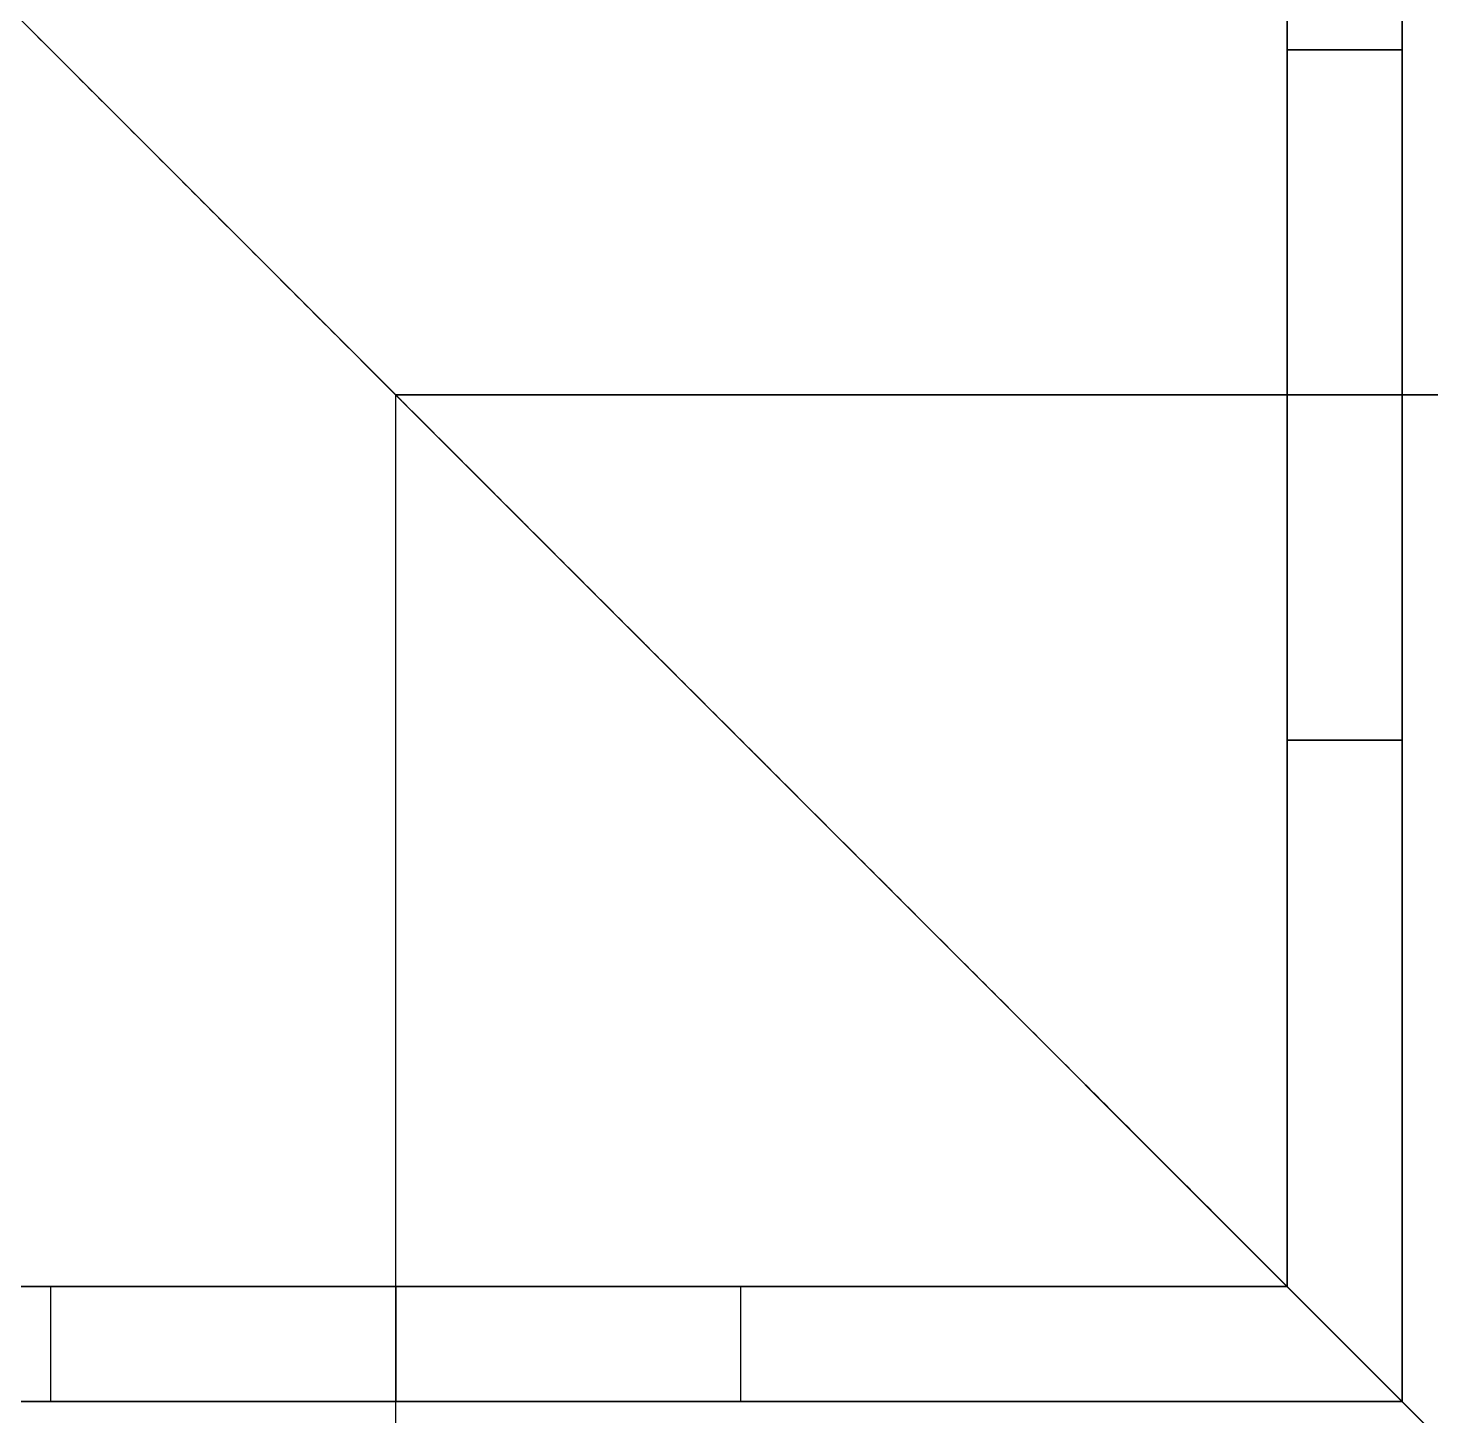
# Model space of a CAD drawing. Header units: millimetres. Extents: x -6529 to 809, y -8611 to 207.
# Drawn here: x -5942.51 to -5918.11, y -3809.64 to -3785.52 of the extents above; entities that cross this region are included whole.
import ezdxf

# ---------------------------------------------------------------- set-up
doc = ezdxf.new("R2010")
doc.units = ezdxf.units.MM
doc.header["$MEASUREMENT"] = 0
doc.layers.add('staal', color=5, linetype='Continuous', true_color=0x0000ff)

msp = doc.modelspace()

# ---------------------------------------------------------------- linework, layer by layer
at = {"layer": 'staal'}
for p, q in [((-5956.11, -3771.894, 1276), (-5916.11, -3811.894, 1276)), ((-5956.11, -3771.894, 1276), (-5916.11, -3811.894, 1276)), ((-5956.11, -3771.894), (-5916.11, -3811.894)), ((-5920.61, -3785.894, 1371.5), (-5918.61, -3785.894, 1371.5)), ((-5920.61, -3785.894, 1446.5), (-5918.61, -3785.894, 1446.5)), ((-5920.61, -3785.894, 1220.5), (-5918.61, -3785.894, 1220.5)), ((-5920.61, -3785.894, 1145.5), (-5918.61, -3785.894, 1145.5)), ((-5918.61, -3785.894, 95.5), (-5920.61, -3785.894, 95.5)), ((-5918.61, -3785.894, 170.5), (-5920.61, -3785.894, 170.5)), ((-5920.61, -3791.894, 1316), (-5918.61, -3791.894, 1316)), ((-5920.61, -3791.894, 1484), (-5918.61, -3791.894, 1484)), ((-5920.61, -3791.894, 1377.5), (-5918.61, -3791.894, 1377.5)), ((-5920.61, -3791.894, 1365.5), (-5918.61, -3791.894, 1365.5)), ((-5920.61, -3791.894, 1452.5), (-5918.61, -3791.894, 1452.5)), ((-5920.61, -3791.894, 1440.5), (-5918.61, -3791.894, 1440.5)), ((-5920.61, -3791.894, 1276), (-5918.61, -3791.894, 1276)), ((-5920.61, -3791.894, 1108), (-5918.61, -3791.894, 1108)), ((-5920.61, -3791.894, 1214.5), (-5918.61, -3791.894, 1214.5)), ((-5920.61, -3791.894, 1226.5), (-5918.61, -3791.894, 1226.5)), ((-5920.61, -3791.894, 1139.5), (-5918.61, -3791.894, 1139.5)), ((-5920.61, -3791.894, 1151.5), (-5918.61, -3791.894, 1151.5)), ((-5918.61, -3791.894, 40), (-5920.61, -3791.894, 40)), ((-5918.61, -3791.894, 208), (-5920.61, -3791.894, 208)), ((-5918.61, -3791.894, 101.5), (-5920.61, -3791.894, 101.5)), ((-5918.61, -3791.894, 89.5), (-5920.61, -3791.894, 89.5)), ((-5918.61, -3791.894, 176.5), (-5920.61, -3791.894, 176.5)), ((-5918.61, -3791.894, 164.5), (-5920.61, -3791.894, 164.5)), ((-5920.61, -3797.894, 1371.5), (-5918.61, -3797.894, 1371.5)), ((-5920.61, -3797.894, 1446.5), (-5918.61, -3797.894, 1446.5)), ((-5920.61, -3797.894, 1220.5), (-5918.61, -3797.894, 1220.5)), ((-5920.61, -3797.894, 1145.5), (-5918.61, -3797.894, 1145.5)), ((-5918.61, -3797.894, 95.5), (-5920.61, -3797.894, 95.5)), ((-5918.61, -3797.894, 170.5), (-5920.61, -3797.894, 170.5)), ((-5942.11, -3809.394, 1371.5), (-5942.11, -3807.394, 1371.5)), ((-5942.11, -3809.394, 1446.5), (-5942.11, -3807.394, 1446.5)), ((-5942.11, -3809.394, 1220.5), (-5942.11, -3807.394, 1220.5)), ((-5942.11, -3809.394, 1145.5), (-5942.11, -3807.394, 1145.5)), ((-5942.11, -3809.394, 170.5), (-5942.11, -3807.394, 170.5)), ((-5942.11, -3809.394, 95.5), (-5942.11, -3807.394, 95.5)), ((-5936.11, -3807.394, 1316), (-5936.11, -3809.394, 1316)), ((-5936.11, -3807.394, 1484), (-5936.11, -3809.394, 1484)), ((-5936.11, -3809.394, 1377.5), (-5936.11, -3807.394, 1377.5)), ((-5936.11, -3809.394, 1365.5), (-5936.11, -3807.394, 1365.5)), ((-5936.11, -3809.394, 1452.5), (-5936.11, -3807.394, 1452.5)), ((-5936.11, -3809.394, 1440.5), (-5936.11, -3807.394, 1440.5)), ((-5936.11, -3807.394, 1276), (-5936.11, -3809.394, 1276)), ((-5936.11, -3807.394, 1108), (-5936.11, -3809.394, 1108)), ((-5936.11, -3809.394, 1214.5), (-5936.11, -3807.394, 1214.5)), ((-5936.11, -3809.394, 1226.5), (-5936.11, -3807.394, 1226.5)), ((-5936.11, -3809.394, 1139.5), (-5936.11, -3807.394, 1139.5)), ((-5936.11, -3809.394, 1151.5), (-5936.11, -3807.394, 1151.5)), ((-5936.11, -3807.394, 40), (-5936.11, -3809.394, 40)), ((-5936.11, -3807.394, 208), (-5936.11, -3809.394, 208)), ((-5936.11, -3809.394, 176.5), (-5936.11, -3807.394, 176.5)), ((-5936.11, -3809.394, 164.5), (-5936.11, -3807.394, 164.5)), ((-5936.11, -3809.394, 101.5), (-5936.11, -3807.394, 101.5)), ((-5936.11, -3809.394, 89.5), (-5936.11, -3807.394, 89.5)), ((-5930.11, -3809.394, 1371.5), (-5930.11, -3807.394, 1371.5)), ((-5930.11, -3809.394, 1446.5), (-5930.11, -3807.394, 1446.5)), ((-5930.11, -3809.394, 1220.5), (-5930.11, -3807.394, 1220.5)), ((-5930.11, -3809.394, 1145.5), (-5930.11, -3807.394, 1145.5)), ((-5930.11, -3809.394, 170.5), (-5930.11, -3807.394, 170.5)), ((-5930.11, -3809.394, 95.5), (-5930.11, -3807.394, 95.5))]:
    msp.add_line(p, q, dxfattribs=at)
for points in [[(-5956.11, -3771.894, 1316), (-5936.11, -3791.894, 1316), (-5916.11, -3811.894, 1316)], [(-5956.11, -3771.894, 1316), (-5936.11, -3791.894, 1316), (-5916.11, -3811.894, 1316)], [(-5956.11, -3771.894, 40), (-5936.11, -3791.894, 40), (-5916.11, -3811.894, 40)], [(-5956.11, -3771.894), (-5936.11, -3791.894), (-5916.11, -3811.894)], [(-5916.11, -3811.894, 40), (-5936.11, -3791.894, 40), (-5956.11, -3771.894, 40)], [(-5918.11, -3809.894, 1314), (-5936.11, -3791.894, 1314), (-5954.11, -3773.894, 1314)], [(-5954.11, -3773.894, 1278), (-5936.11, -3791.894, 1278), (-5918.11, -3809.894, 1278)], [(-5918.11, -3809.894, 1314), (-5936.11, -3791.894, 1314), (-5954.11, -3773.894, 1314)], [(-5954.11, -3773.894, 1278), (-5936.11, -3791.894, 1278), (-5918.11, -3809.894, 1278)], [(-5918.11, -3809.894, 38), (-5936.11, -3791.894, 38), (-5954.11, -3773.894, 38)], [(-5954.11, -3773.894, 2), (-5936.11, -3791.894, 2), (-5918.11, -3809.894, 2)], [(-5954.11, -3773.894, 38), (-5936.11, -3791.894, 38), (-5918.11, -3809.894, 38)], [(-5918.11, -3809.894, 2), (-5936.11, -3791.894, 2), (-5954.11, -3773.894, 2)], [(-5918.61, -3774.394, 1316), (-5918.61, -3791.894, 1316), (-5918.61, -3809.394, 1316)], [(-5918.61, -3774.394, 1484), (-5918.61, -3791.894, 1484), (-5918.61, -3809.394, 1484)], [(-5918.61, -3774.394, 1400), (-5918.61, -3791.894, 1400), (-5918.61, -3809.394, 1400)], [(-5918.61, -3774.394, 1276), (-5918.61, -3791.894, 1276), (-5918.61, -3809.394, 1276)], [(-5918.61, -3774.394, 1108), (-5918.61, -3791.894, 1108), (-5918.61, -3809.394, 1108)], [(-5918.61, -3774.394, 1192), (-5918.61, -3791.894, 1192), (-5918.61, -3809.394, 1192)], [(-5918.61, -3809.394, 40), (-5918.61, -3791.894, 40), (-5918.61, -3774.394, 40)], [(-5918.61, -3809.394, 208), (-5918.61, -3791.894, 208), (-5918.61, -3774.394, 208)], [(-5918.61, -3809.394, 124), (-5918.61, -3791.894, 124), (-5918.61, -3774.394, 124)], [(-5920.61, -3807.394, 1316), (-5920.61, -3791.894, 1316), (-5920.61, -3776.394, 1316)], [(-5920.61, -3807.394, 1484), (-5920.61, -3791.894, 1484), (-5920.61, -3776.394, 1484)], [(-5920.61, -3807.394, 1400), (-5920.61, -3791.894, 1400), (-5920.61, -3776.394, 1400)], [(-5920.61, -3807.394, 1276), (-5920.61, -3791.894, 1276), (-5920.61, -3776.394, 1276)], [(-5920.61, -3807.394, 1108), (-5920.61, -3791.894, 1108), (-5920.61, -3776.394, 1108)], [(-5920.61, -3807.394, 1192), (-5920.61, -3791.894, 1192), (-5920.61, -3776.394, 1192)], [(-5920.61, -3776.394, 40), (-5920.61, -3791.894, 40), (-5920.61, -3807.394, 40)], [(-5920.61, -3776.394, 208), (-5920.61, -3791.894, 208), (-5920.61, -3807.394, 208)], [(-5920.61, -3776.394, 124), (-5920.61, -3791.894, 124), (-5920.61, -3807.394, 124)], [(-5936.263, -3791.741, 1316), (-5936.263, -3791.741, 1315), (-5936.263, -3791.741, 1314)], [(-5936.263, -3791.741, 1278), (-5936.263, -3791.741, 1277), (-5936.263, -3791.741, 1276)], [(-5936.263, -3791.741, 1316), (-5936.263, -3791.741, 1315), (-5936.263, -3791.741, 1314)], [(-5936.263, -3791.741, 1278), (-5936.263, -3791.741, 1277), (-5936.263, -3791.741, 1276)], [(-5936.263, -3791.741, 40), (-5936.263, -3791.741, 39), (-5936.263, -3791.741, 38)], [(-5936.263, -3791.741, 2), (-5936.263, -3791.741, 1), (-5936.263, -3791.741)], [(-5936.11, -3861.394, 1316), (-5936.11, -3826.644, 1316), (-5936.11, -3791.894, 1316)], [(-5936.11, -3861.394, 1314), (-5936.11, -3826.644, 1314), (-5936.11, -3791.894, 1314)], [(-5936.11, -3861.394, 1278), (-5936.11, -3826.644, 1278), (-5936.11, -3791.894, 1278)], [(-5936.11, -3861.394, 1276), (-5936.11, -3826.644, 1276), (-5936.11, -3791.894, 1276)], [(-5865.61, -3791.894, 1316), (-5900.86, -3791.894, 1316), (-5936.11, -3791.894, 1316)], [(-5865.61, -3791.894, 1314), (-5900.86, -3791.894, 1314), (-5936.11, -3791.894, 1314)], [(-5865.61, -3791.894, 1278), (-5900.86, -3791.894, 1278), (-5936.11, -3791.894, 1278)], [(-5865.61, -3791.894, 1276), (-5900.86, -3791.894, 1276), (-5936.11, -3791.894, 1276)], [(-5936.11, -3862.394, 40), (-5936.11, -3827.144, 40), (-5936.11, -3791.894, 40)], [(-5936.11, -3862.394, 38), (-5936.11, -3827.144, 38), (-5936.11, -3791.894, 38)], [(-5936.11, -3862.394, 2), (-5936.11, -3827.144, 2), (-5936.11, -3791.894, 2)], [(-5936.11, -3862.394), (-5936.11, -3827.144), (-5936.11, -3791.894)], [(-5936.11, -3791.894, 40), (-5900.86, -3791.894, 40), (-5865.61, -3791.894, 40)], [(-5936.11, -3791.894, 38), (-5900.86, -3791.894, 38), (-5865.61, -3791.894, 38)], [(-5936.11, -3791.894, 2), (-5900.86, -3791.894, 2), (-5865.61, -3791.894, 2)], [(-5936.11, -3791.894), (-5900.86, -3791.894), (-5865.61, -3791.894)], [(-5936.11, -3791.894), (-5936.11, -3791.894, 1), (-5936.11, -3791.894, 2)], [(-5936.11, -3791.894, 38), (-5936.11, -3791.894, 39), (-5936.11, -3791.894, 40)], [(-5920.61, -3791.894, 1316), (-5920.61, -3791.894, 1340.75), (-5920.61, -3791.894, 1365.5)], [(-5920.61, -3791.894, 1377.5), (-5920.61, -3791.894, 1409), (-5920.61, -3791.894, 1440.5)], [(-5920.61, -3791.894, 1452.5), (-5920.61, -3791.894, 1468.25), (-5920.61, -3791.894, 1484)], [(-5920.61, -3791.894, 1276), (-5920.61, -3791.894, 1251.25), (-5920.61, -3791.894, 1226.5)], [(-5920.61, -3791.894, 1214.5), (-5920.61, -3791.894, 1183), (-5920.61, -3791.894, 1151.5)], [(-5920.61, -3791.894, 1139.5), (-5920.61, -3791.894, 1123.75), (-5920.61, -3791.894, 1108)], [(-5920.61, -3791.894, 40), (-5920.61, -3791.894, 64.75), (-5920.61, -3791.894, 89.5)], [(-5920.61, -3791.894, 101.5), (-5920.61, -3791.894, 133), (-5920.61, -3791.894, 164.5)], [(-5920.61, -3791.894, 176.5), (-5920.61, -3791.894, 192.25), (-5920.61, -3791.894, 208)], [(-5918.61, -3791.894, 1316), (-5918.61, -3791.894, 1340.75), (-5918.61, -3791.894, 1365.5)], [(-5918.61, -3791.894, 1377.5), (-5918.61, -3791.894, 1409), (-5918.61, -3791.894, 1440.5)], [(-5918.61, -3791.894, 1452.5), (-5918.61, -3791.894, 1468.25), (-5918.61, -3791.894, 1484)], [(-5918.61, -3791.894, 1276), (-5918.61, -3791.894, 1251.25), (-5918.61, -3791.894, 1226.5)], [(-5918.61, -3791.894, 1214.5), (-5918.61, -3791.894, 1183), (-5918.61, -3791.894, 1151.5)], [(-5918.61, -3791.894, 1139.5), (-5918.61, -3791.894, 1123.75), (-5918.61, -3791.894, 1108)], [(-5918.61, -3791.894, 40), (-5918.61, -3791.894, 64.75), (-5918.61, -3791.894, 89.5)], [(-5918.61, -3791.894, 101.5), (-5918.61, -3791.894, 133), (-5918.61, -3791.894, 164.5)], [(-5918.61, -3791.894, 176.5), (-5918.61, -3791.894, 192.25), (-5918.61, -3791.894, 208)], [(-5951.61, -3807.394, 1316), (-5936.11, -3807.394, 1316), (-5920.61, -3807.394, 1316)], [(-5951.61, -3807.394, 1484), (-5936.11, -3807.394, 1484), (-5920.61, -3807.394, 1484)], [(-5951.61, -3807.394, 1400), (-5936.11, -3807.394, 1400), (-5920.61, -3807.394, 1400)], [(-5951.61, -3807.394, 1276), (-5936.11, -3807.394, 1276), (-5920.61, -3807.394, 1276)], [(-5951.61, -3807.394, 1108), (-5936.11, -3807.394, 1108), (-5920.61, -3807.394, 1108)], [(-5951.61, -3807.394, 1192), (-5936.11, -3807.394, 1192), (-5920.61, -3807.394, 1192)], [(-5920.61, -3807.394, 40), (-5936.11, -3807.394, 40), (-5951.61, -3807.394, 40)], [(-5920.61, -3807.394, 208), (-5936.11, -3807.394, 208), (-5951.61, -3807.394, 208)], [(-5920.61, -3807.394, 124), (-5936.11, -3807.394, 124), (-5951.61, -3807.394, 124)], [(-5936.11, -3807.394, 1316), (-5936.11, -3807.394, 1340.75), (-5936.11, -3807.394, 1365.5)], [(-5936.11, -3807.394, 1377.5), (-5936.11, -3807.394, 1409), (-5936.11, -3807.394, 1440.5)], [(-5936.11, -3807.394, 1452.5), (-5936.11, -3807.394, 1468.25), (-5936.11, -3807.394, 1484)], [(-5936.11, -3807.394, 1276), (-5936.11, -3807.394, 1251.25), (-5936.11, -3807.394, 1226.5)], [(-5936.11, -3807.394, 1214.5), (-5936.11, -3807.394, 1183), (-5936.11, -3807.394, 1151.5)], [(-5936.11, -3807.394, 1139.5), (-5936.11, -3807.394, 1123.75), (-5936.11, -3807.394, 1108)], [(-5936.11, -3807.394, 40), (-5936.11, -3807.394, 64.75), (-5936.11, -3807.394, 89.5)], [(-5936.11, -3807.394, 101.5), (-5936.11, -3807.394, 133), (-5936.11, -3807.394, 164.5)], [(-5936.11, -3807.394, 176.5), (-5936.11, -3807.394, 192.25), (-5936.11, -3807.394, 208)], [(-5920.61, -3807.394, 1316), (-5920.61, -3807.394, 1400), (-5920.61, -3807.394, 1484)], [(-5920.61, -3807.394, 1276), (-5920.61, -3807.394, 1192), (-5920.61, -3807.394, 1108)], [(-5920.61, -3807.394, 40), (-5920.61, -3807.394, 124), (-5920.61, -3807.394, 208)], [(-5918.61, -3809.394, 1316), (-5936.11, -3809.394, 1316), (-5953.61, -3809.394, 1316)], [(-5918.61, -3809.394, 1484), (-5936.11, -3809.394, 1484), (-5953.61, -3809.394, 1484)], [(-5918.61, -3809.394, 1400), (-5936.11, -3809.394, 1400), (-5953.61, -3809.394, 1400)], [(-5918.61, -3809.394, 1276), (-5936.11, -3809.394, 1276), (-5953.61, -3809.394, 1276)], [(-5918.61, -3809.394, 1108), (-5936.11, -3809.394, 1108), (-5953.61, -3809.394, 1108)], [(-5918.61, -3809.394, 1192), (-5936.11, -3809.394, 1192), (-5953.61, -3809.394, 1192)], [(-5953.61, -3809.394, 40), (-5936.11, -3809.394, 40), (-5918.61, -3809.394, 40)], [(-5953.61, -3809.394, 208), (-5936.11, -3809.394, 208), (-5918.61, -3809.394, 208)], [(-5953.61, -3809.394, 124), (-5936.11, -3809.394, 124), (-5918.61, -3809.394, 124)], [(-5936.11, -3809.394, 1316), (-5936.11, -3809.394, 1340.75), (-5936.11, -3809.394, 1365.5)], [(-5936.11, -3809.394, 1377.5), (-5936.11, -3809.394, 1409), (-5936.11, -3809.394, 1440.5)], [(-5936.11, -3809.394, 1452.5), (-5936.11, -3809.394, 1468.25), (-5936.11, -3809.394, 1484)], [(-5936.11, -3809.394, 1276), (-5936.11, -3809.394, 1251.25), (-5936.11, -3809.394, 1226.5)], [(-5936.11, -3809.394, 1214.5), (-5936.11, -3809.394, 1183), (-5936.11, -3809.394, 1151.5)], [(-5936.11, -3809.394, 1139.5), (-5936.11, -3809.394, 1123.75), (-5936.11, -3809.394, 1108)], [(-5936.11, -3809.394, 40), (-5936.11, -3809.394, 64.75), (-5936.11, -3809.394, 89.5)], [(-5936.11, -3809.394, 101.5), (-5936.11, -3809.394, 133), (-5936.11, -3809.394, 164.5)], [(-5936.11, -3809.394, 176.5), (-5936.11, -3809.394, 192.25), (-5936.11, -3809.394, 208)], [(-5918.61, -3809.394, 1316), (-5918.61, -3809.394, 1400), (-5918.61, -3809.394, 1484)], [(-5918.61, -3809.394, 1276), (-5918.61, -3809.394, 1192), (-5918.61, -3809.394, 1108)], [(-5918.61, -3809.394, 40), (-5918.61, -3809.394, 124), (-5918.61, -3809.394, 208)]]:
    msp.add_open_spline(points, degree=2, dxfattribs=at)
for points, knots in [([(-5920.61, -3797.894, 1371.5), (-5920.61, -3797.894, 1377.5), (-5920.61, -3791.894, 1377.5), (-5920.61, -3785.894, 1377.5), (-5920.61, -3785.894, 1371.5), (-5920.61, -3785.894, 1365.5), (-5920.61, -3791.894, 1365.5), (-5920.61, -3797.894, 1365.5), (-5920.61, -3797.894, 1371.5)], [0, 0, 0, 7.853982, 7.853982, 15.707963, 15.707963, 23.561945, 23.561945, 31.415927, 31.415927, 31.415927]), ([(-5920.61, -3797.894, 1446.5), (-5920.61, -3797.894, 1452.5), (-5920.61, -3791.894, 1452.5), (-5920.61, -3785.894, 1452.5), (-5920.61, -3785.894, 1446.5), (-5920.61, -3785.894, 1440.5), (-5920.61, -3791.894, 1440.5), (-5920.61, -3797.894, 1440.5), (-5920.61, -3797.894, 1446.5)], [0, 0, 0, 7.853982, 7.853982, 15.707963, 15.707963, 23.561945, 23.561945, 31.415927, 31.415927, 31.415927]), ([(-5920.61, -3797.894, 1220.5), (-5920.61, -3797.894, 1214.5), (-5920.61, -3791.894, 1214.5), (-5920.61, -3785.894, 1214.5), (-5920.61, -3785.894, 1220.5), (-5920.61, -3785.894, 1226.5), (-5920.61, -3791.894, 1226.5), (-5920.61, -3797.894, 1226.5), (-5920.61, -3797.894, 1220.5)], [0, 0, 0, 7.853982, 7.853982, 15.707963, 15.707963, 23.561945, 23.561945, 31.415927, 31.415927, 31.415927]), ([(-5920.61, -3797.894, 1145.5), (-5920.61, -3797.894, 1139.5), (-5920.61, -3791.894, 1139.5), (-5920.61, -3785.894, 1139.5), (-5920.61, -3785.894, 1145.5), (-5920.61, -3785.894, 1151.5), (-5920.61, -3791.894, 1151.5), (-5920.61, -3797.894, 1151.5), (-5920.61, -3797.894, 1145.5)], [0, 0, 0, 7.853982, 7.853982, 15.707963, 15.707963, 23.561945, 23.561945, 31.415927, 31.415927, 31.415927]), ([(-5920.61, -3797.894, 95.5), (-5920.61, -3797.894, 89.5), (-5920.61, -3791.894, 89.5), (-5920.61, -3785.894, 89.5), (-5920.61, -3785.894, 95.5), (-5920.61, -3785.894, 101.5), (-5920.61, -3791.894, 101.5), (-5920.61, -3797.894, 101.5), (-5920.61, -3797.894, 95.5)], [-31.415927, -31.415927, -31.415927, -23.561945, -23.561945, -15.707963, -15.707963, -7.853982, -7.853982, 0, 0, 0]), ([(-5920.61, -3797.894, 170.5), (-5920.61, -3797.894, 164.5), (-5920.61, -3791.894, 164.5), (-5920.61, -3785.894, 164.5), (-5920.61, -3785.894, 170.5), (-5920.61, -3785.894, 176.5), (-5920.61, -3791.894, 176.5), (-5920.61, -3797.894, 176.5), (-5920.61, -3797.894, 170.5)], [-31.415927, -31.415927, -31.415927, -23.561945, -23.561945, -15.707963, -15.707963, -7.853982, -7.853982, 0, 0, 0]), ([(-5918.61, -3797.894, 1371.5), (-5918.61, -3797.894, 1365.5), (-5918.61, -3791.894, 1365.5), (-5918.61, -3785.894, 1365.5), (-5918.61, -3785.894, 1371.5), (-5918.61, -3785.894, 1377.5), (-5918.61, -3791.894, 1377.5), (-5918.61, -3797.894, 1377.5), (-5918.61, -3797.894, 1371.5)], [-31.415927, -31.415927, -31.415927, -23.561945, -23.561945, -15.707963, -15.707963, -7.853982, -7.853982, 0, 0, 0]), ([(-5918.61, -3797.894, 1446.5), (-5918.61, -3797.894, 1440.5), (-5918.61, -3791.894, 1440.5), (-5918.61, -3785.894, 1440.5), (-5918.61, -3785.894, 1446.5), (-5918.61, -3785.894, 1452.5), (-5918.61, -3791.894, 1452.5), (-5918.61, -3797.894, 1452.5), (-5918.61, -3797.894, 1446.5)], [-31.415927, -31.415927, -31.415927, -23.561945, -23.561945, -15.707963, -15.707963, -7.853982, -7.853982, 0, 0, 0]), ([(-5918.61, -3797.894, 1220.5), (-5918.61, -3797.894, 1226.5), (-5918.61, -3791.894, 1226.5), (-5918.61, -3785.894, 1226.5), (-5918.61, -3785.894, 1220.5), (-5918.61, -3785.894, 1214.5), (-5918.61, -3791.894, 1214.5), (-5918.61, -3797.894, 1214.5), (-5918.61, -3797.894, 1220.5)], [-31.415927, -31.415927, -31.415927, -23.561945, -23.561945, -15.707963, -15.707963, -7.853982, -7.853982, 0, 0, 0]), ([(-5918.61, -3797.894, 1145.5), (-5918.61, -3797.894, 1151.5), (-5918.61, -3791.894, 1151.5), (-5918.61, -3785.894, 1151.5), (-5918.61, -3785.894, 1145.5), (-5918.61, -3785.894, 1139.5), (-5918.61, -3791.894, 1139.5), (-5918.61, -3797.894, 1139.5), (-5918.61, -3797.894, 1145.5)], [-31.415927, -31.415927, -31.415927, -23.561945, -23.561945, -15.707963, -15.707963, -7.853982, -7.853982, 0, 0, 0]), ([(-5918.61, -3797.894, 95.5), (-5918.61, -3797.894, 101.5), (-5918.61, -3791.894, 101.5), (-5918.61, -3785.894, 101.5), (-5918.61, -3785.894, 95.5), (-5918.61, -3785.894, 89.5), (-5918.61, -3791.894, 89.5), (-5918.61, -3797.894, 89.5), (-5918.61, -3797.894, 95.5)], [0, 0, 0, 7.853982, 7.853982, 15.707963, 15.707963, 23.561945, 23.561945, 31.415927, 31.415927, 31.415927]), ([(-5918.61, -3797.894, 170.5), (-5918.61, -3797.894, 176.5), (-5918.61, -3791.894, 176.5), (-5918.61, -3785.894, 176.5), (-5918.61, -3785.894, 170.5), (-5918.61, -3785.894, 164.5), (-5918.61, -3791.894, 164.5), (-5918.61, -3797.894, 164.5), (-5918.61, -3797.894, 170.5)], [0, 0, 0, 7.853982, 7.853982, 15.707963, 15.707963, 23.561945, 23.561945, 31.415927, 31.415927, 31.415927]), ([(-5930.11, -3807.394, 1371.5), (-5930.11, -3807.394, 1365.5), (-5936.11, -3807.394, 1365.5), (-5942.11, -3807.394, 1365.5), (-5942.11, -3807.394, 1371.5), (-5942.11, -3807.394, 1377.5), (-5936.11, -3807.394, 1377.5), (-5930.11, -3807.394, 1377.5), (-5930.11, -3807.394, 1371.5)], [-31.415927, -31.415927, -31.415927, -23.561945, -23.561945, -15.707963, -15.707963, -7.853982, -7.853982, 0, 0, 0]), ([(-5930.11, -3807.394, 1446.5), (-5930.11, -3807.394, 1440.5), (-5936.11, -3807.394, 1440.5), (-5942.11, -3807.394, 1440.5), (-5942.11, -3807.394, 1446.5), (-5942.11, -3807.394, 1452.5), (-5936.11, -3807.394, 1452.5), (-5930.11, -3807.394, 1452.5), (-5930.11, -3807.394, 1446.5)], [-31.415927, -31.415927, -31.415927, -23.561945, -23.561945, -15.707963, -15.707963, -7.853982, -7.853982, 0, 0, 0]), ([(-5930.11, -3807.394, 1220.5), (-5930.11, -3807.394, 1226.5), (-5936.11, -3807.394, 1226.5), (-5942.11, -3807.394, 1226.5), (-5942.11, -3807.394, 1220.5), (-5942.11, -3807.394, 1214.5), (-5936.11, -3807.394, 1214.5), (-5930.11, -3807.394, 1214.5), (-5930.11, -3807.394, 1220.5)], [-31.415927, -31.415927, -31.415927, -23.561945, -23.561945, -15.707963, -15.707963, -7.853982, -7.853982, 0, 0, 0]), ([(-5930.11, -3807.394, 1145.5), (-5930.11, -3807.394, 1151.5), (-5936.11, -3807.394, 1151.5), (-5942.11, -3807.394, 1151.5), (-5942.11, -3807.394, 1145.5), (-5942.11, -3807.394, 1139.5), (-5936.11, -3807.394, 1139.5), (-5930.11, -3807.394, 1139.5), (-5930.11, -3807.394, 1145.5)], [-31.415927, -31.415927, -31.415927, -23.561945, -23.561945, -15.707963, -15.707963, -7.853982, -7.853982, 0, 0, 0]), ([(-5942.11, -3807.394, 170.5), (-5942.11, -3807.394, 164.5), (-5936.11, -3807.394, 164.5), (-5930.11, -3807.394, 164.5), (-5930.11, -3807.394, 170.5), (-5930.11, -3807.394, 176.5), (-5936.11, -3807.394, 176.5), (-5942.11, -3807.394, 176.5), (-5942.11, -3807.394, 170.5)], [-31.415927, -31.415927, -31.415927, -23.561945, -23.561945, -15.707963, -15.707963, -7.853982, -7.853982, 0, 0, 0]), ([(-5942.11, -3807.394, 95.5), (-5942.11, -3807.394, 89.5), (-5936.11, -3807.394, 89.5), (-5930.11, -3807.394, 89.5), (-5930.11, -3807.394, 95.5), (-5930.11, -3807.394, 101.5), (-5936.11, -3807.394, 101.5), (-5942.11, -3807.394, 101.5), (-5942.11, -3807.394, 95.5)], [-31.415927, -31.415927, -31.415927, -23.561945, -23.561945, -15.707963, -15.707963, -7.853982, -7.853982, 0, 0, 0]), ([(-5930.11, -3809.394, 1371.5), (-5930.11, -3809.394, 1377.5), (-5936.11, -3809.394, 1377.5), (-5942.11, -3809.394, 1377.5), (-5942.11, -3809.394, 1371.5), (-5942.11, -3809.394, 1365.5), (-5936.11, -3809.394, 1365.5), (-5930.11, -3809.394, 1365.5), (-5930.11, -3809.394, 1371.5)], [0, 0, 0, 7.853982, 7.853982, 15.707963, 15.707963, 23.561945, 23.561945, 31.415927, 31.415927, 31.415927]), ([(-5930.11, -3809.394, 1446.5), (-5930.11, -3809.394, 1452.5), (-5936.11, -3809.394, 1452.5), (-5942.11, -3809.394, 1452.5), (-5942.11, -3809.394, 1446.5), (-5942.11, -3809.394, 1440.5), (-5936.11, -3809.394, 1440.5), (-5930.11, -3809.394, 1440.5), (-5930.11, -3809.394, 1446.5)], [0, 0, 0, 7.853982, 7.853982, 15.707963, 15.707963, 23.561945, 23.561945, 31.415927, 31.415927, 31.415927]), ([(-5930.11, -3809.394, 1220.5), (-5930.11, -3809.394, 1214.5), (-5936.11, -3809.394, 1214.5), (-5942.11, -3809.394, 1214.5), (-5942.11, -3809.394, 1220.5), (-5942.11, -3809.394, 1226.5), (-5936.11, -3809.394, 1226.5), (-5930.11, -3809.394, 1226.5), (-5930.11, -3809.394, 1220.5)], [0, 0, 0, 7.853982, 7.853982, 15.707963, 15.707963, 23.561945, 23.561945, 31.415927, 31.415927, 31.415927]), ([(-5930.11, -3809.394, 1145.5), (-5930.11, -3809.394, 1139.5), (-5936.11, -3809.394, 1139.5), (-5942.11, -3809.394, 1139.5), (-5942.11, -3809.394, 1145.5), (-5942.11, -3809.394, 1151.5), (-5936.11, -3809.394, 1151.5), (-5930.11, -3809.394, 1151.5), (-5930.11, -3809.394, 1145.5)], [0, 0, 0, 7.853982, 7.853982, 15.707963, 15.707963, 23.561945, 23.561945, 31.415927, 31.415927, 31.415927]), ([(-5942.11, -3809.394, 170.5), (-5942.11, -3809.394, 176.5), (-5936.11, -3809.394, 176.5), (-5930.11, -3809.394, 176.5), (-5930.11, -3809.394, 170.5), (-5930.11, -3809.394, 164.5), (-5936.11, -3809.394, 164.5), (-5942.11, -3809.394, 164.5), (-5942.11, -3809.394, 170.5)], [0, 0, 0, 7.853982, 7.853982, 15.707963, 15.707963, 23.561945, 23.561945, 31.415927, 31.415927, 31.415927]), ([(-5942.11, -3809.394, 95.5), (-5942.11, -3809.394, 101.5), (-5936.11, -3809.394, 101.5), (-5930.11, -3809.394, 101.5), (-5930.11, -3809.394, 95.5), (-5930.11, -3809.394, 89.5), (-5936.11, -3809.394, 89.5), (-5942.11, -3809.394, 89.5), (-5942.11, -3809.394, 95.5)], [0, 0, 0, 7.853982, 7.853982, 15.707963, 15.707963, 23.561945, 23.561945, 31.415927, 31.415927, 31.415927])]:
    msp.add_rational_spline(points, [1, 0.707106781187, 1, 0.707106781187, 1, 0.707106781187, 1, 0.707106781187, 1], degree=2, knots=knots, dxfattribs=at)

doc.saveas('drawing.dxf')
